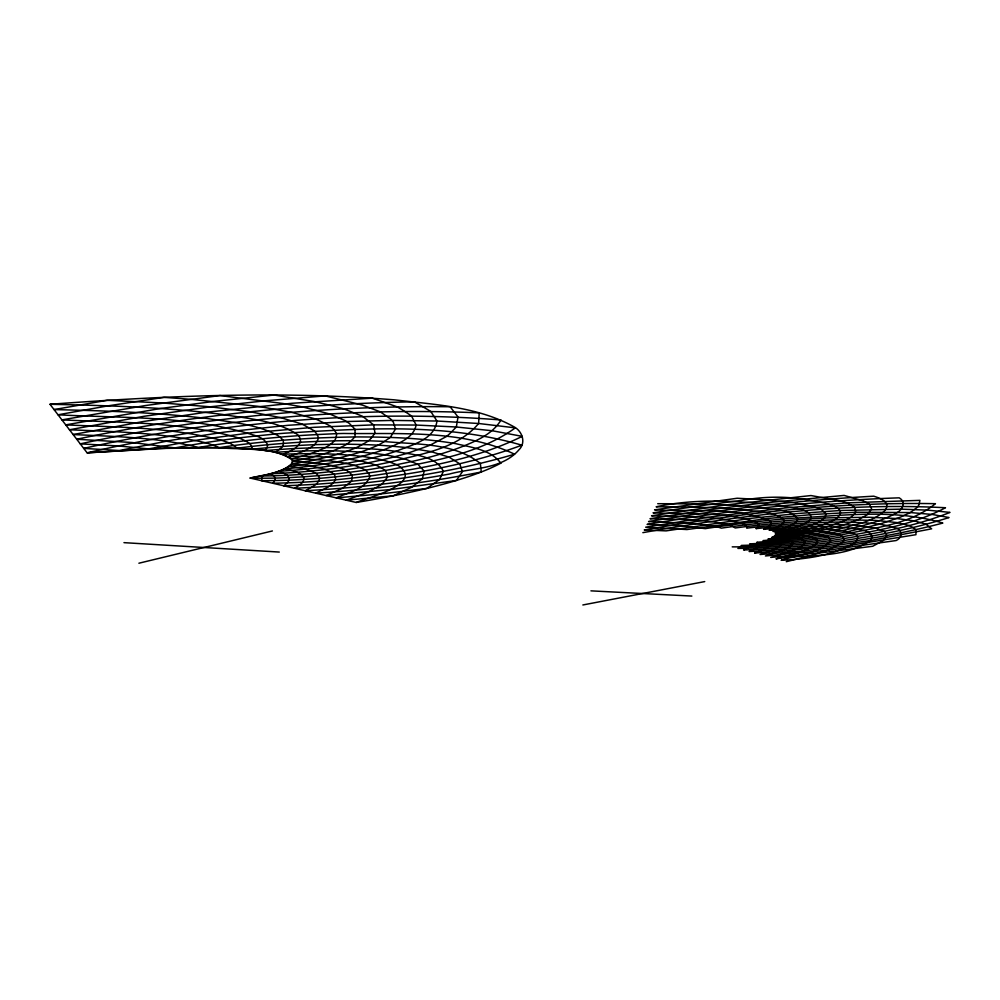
<?xml version="1.0" encoding="UTF-8"?>
<svg xmlns="http://www.w3.org/2000/svg" width="1000" height="1000" viewBox="0 0 1000 1000"><rect width="100%" height="100%" fill="white"/><g stroke="black" fill="none" stroke-linecap="round" stroke-linejoin="round"><path stroke-width="1.5" d="M371.325 438.013L374.988 433.013L373.638 424.875L362.375 416.213L343.638 408.775L325.812 404.263L313.837 401.463L274.113 395.037L215.1 401.238L160.662 408.475L65.738 424.862C118.088 427.362 171.537 427 222.5 440.613A296.6 52.462 -2.8 0 1 228.975 442.812A260.062 46.712 -2.8 0 1 233.713 445.55A214.675 38.85 -3 0 1 237.05 448.212C255.1 449.975 274.875 449.087 291.05 458.3C294.875 461.213 291.075 465.825 287.8 467.212C276.188 473.45 262.938 475.625 250.138 478.062L356.188 502.463A323.55 58.275 -3.7 0 0 500.75 463.188M318.525 481.175A286.3 48.963 -3.1 0 1 316.212 484.25A294.212 50.838 -3.1 0 1 311.35 487.388L305.2 490.737C353.562 488.088 401.812 482.788 449.462 474.038C472.85 467.612 501.688 469.688 518.875 449.9C526.4 442.738 522.238 430.95 513.763 426.688C477.65 406.65 434.938 404.625 394.75 399.875C280 390.625 164.625 395.8 50 404.288L87.112 452.825L169.613 448.062L206.812 447.488L237.062 448.212A173.863 30.412 -4.1 0 1 251.65 446.45A208.438 36 -4.2 0 1 267.562 444.762A189.713 32.975 -4.1 0 1 283.4 443.425A229.35 39.275 -4.1 0 1 300.4 442.225A214.25 36.9 -4.1 0 1 316.975 441.438A260.325 44.05 -4.1 0 1 334.525 440.838A248.575 42.3 -4 0 1 351.188 440.7A291.588 48.837 -4 0 1 361.962 440.737L368.562 440.8A290.55 48.85 -3.9 0 1 382.488 441.325C415.125 444.812 453.363 441.95 480.375 463.5L481.287 472C426.662 482.837 371.287 489.7 315.712 493.15L328.062 487.062L331.887 484.137A335.625 57.475 -3 0 0 333.1 482.925A285.775 48.975 -3.2 0 0 335.513 479.837A280.9 47.688 -3.2 0 0 335.275 476.875A222.875 38.013 -3.5 0 0 333.963 474.175A221.312 37.513 -3.5 0 0 330.188 471.688A176.612 30.15 -3.6 0 0 325.487 469.5A176.65 30.038 -3.7 0 0 318.625 467.587A142.287 24.388 -3.8 0 0 311.05 465.988A143.088 24.475 -3.8 0 0 301.712 464.712A117.013 20.162 -3.8 0 0 291.913 463.762A125.675 23.438 -3.8 0 0 303.788 461.863A156.9 29.55 -3.8 0 0 315.837 459.625A160.837 30.25 -3.7 0 0 326.725 457.125A203.538 38.663 -3.6 0 0 337.562 454.312A186.287 31.75 -3.9 0 0 323.988 453.837A210.062 39.837 -3.4 0 0 333.1 450.812A217.138 40.987 -3.4 0 0 340.275 447.65A274.438 52.088 -3.2 0 0 346.938 444.2A284.55 53.55 -3.1 0 0 351.188 440.7A347.488 65.412 -2.9 0 0 353.875 437.9L354.675 436.938A346.788 64.513 -2.9 0 0 355.05 435.575L355.037 429.275L349.438 423.537L345.1 420.613L329.613 413.963L302.613 406.925L282.838 403.475L220 395.55L145.275 405.562L61.925 419.875C121.3 422.75 182.262 421.55 239.825 438.3A311.413 55.625 -2.7 0 1 245.062 440.775A260.025 46.887 -2.9 0 1 249.7 443.537A231.05 42.15 -3 0 1 251.65 446.45M356.188 502.463C365.688 498.225 424.812 483.9 398.612 465.775A323.113 54.413 -3.4 0 0 396.9 464.725L392.537 463.088A321.887 53.688 -3.4 0 0 389.825 462.163A277.387 46.688 -3.6 0 0 382.212 459.888A278.087 46.463 -3.6 0 0 372.238 457.987A223.938 37.95 -3.8 0 0 361.962 456.388A256.637 49 -3.5 0 0 372.788 453.275A328.288 63.513 -3.2 0 0 383.65 449.825A333.95 63.975 -3.2 0 0 392.375 446.225C401.95 441.85 413.913 436.55 416.15 425.05L411.475 415.913L403.113 410.35L397.113 406.825L372.337 398.15L292.188 403.263L205.575 412.3L143.138 421.538L73.138 434.55C113.2 436.45 153.725 437.212 193 446.125A291.462 50.725 -2.8 0 1 198.425 447.5A231.112 40.138 -4.2 0 1 212.987 445.163A269.125 46.163 -4.3 0 1 226.9 443.113L228.975 442.812A236.75 41.013 -4.2 0 1 245.05 440.775A278.012 47.45 -4.3 0 1 260.275 439.038L262.525 438.787A252.963 43.525 -4.2 0 1 279.975 437.163A288.95 49.05 -4.2 0 1 289.175 436.388L298.7 435.637A280 47.675 -4.1 0 1 317.1 434.575L336.625 433.638A300.325 50.788 -4.1 0 1 343.537 433.462C399.913 434.25 462.4 429.3 514.575 454.2C456.488 471.337 396.35 480.513 336.1 485.675A359.8 69.9 -4.1 0 1 329.5 486.25L311.363 487.388A308.175 58.8 -4.2 0 1 294.525 488.275A295.087 50.925 -3 0 0 299.3 485.138A241.55 45.213 -4.2 0 1 283.688 485.788A233.25 40.175 -3.2 0 0 287.062 482.863A184.475 31.775 -3.4 0 0 289.075 480.175A180.312 30.9 -3.4 0 0 288.725 477.6A144.213 24.787 -3.6 0 0 287.125 475.275A148.438 27.438 -4.1 0 1 273.512 475.775A118.875 21.725 -4.1 0 1 261.1 475.975A119.887 20.725 -3.5 0 1 261.988 478.212A148.038 25.538 -3.4 0 1 261.488 480.675A151.062 27.65 -4.2 0 0 274.625 480.55A191.287 35.55 -4.2 0 0 289.062 480.175A186.425 34.588 -4.2 0 0 303.725 479.4A239.25 45.3 -4.1 0 0 319.587 478.338A236.75 44.737 -4.1 0 0 335.262 476.875A305.988 59.312 -4 0 0 352.038 475.1A305.425 58.963 -3.9 0 0 368.175 472.95A364.438 71.762 -3.8 0 0 374.462 472.05L385.262 470.462A365.15 71.388 -3.6 0 0 391.15 469.425C433.787 460.95 479.263 453.775 515.35 427.863L478.612 423.488L436.987 421.025L392.45 420.412L346.938 421.512L288.25 425.288L224.412 432.113L172.288 440.087L119.275 450.525L83.713 448.387C213.225 419.363 346.613 407.2 479.212 412.863L478.612 423.488C457.137 449.312 420.5 453.938 389.812 462.163A313.663 60.712 -3.6 0 1 375.662 465.037A311.312 60.637 -3.7 0 1 360.262 467.6A241.025 45.9 -3.9 0 1 345.588 469.825A239.713 45.788 -3.9 0 1 330.175 471.7A186.275 34.9 -4 0 1 315.663 473.237A186.513 34.987 -4.1 0 1 300.863 474.412A146.45 27.05 -4.1 0 1 287.113 475.275M138.887 563.225L272.4 530.95M786.275 561.688L809.987 555.837L829.25 549.562L841.237 543.312L844 540.562L843.388 537.438A240.275 31.662 -5.3 0 0 842.975 536.788L841.175 535.8A240.175 31.387 -5.3 0 0 839.987 535.237A207.438 27.188 -5.4 0 0 836.45 533.875A208.55 27.15 -5.4 0 0 831 532.788A168.15 22.025 -5.5 0 0 825.163 531.9A170.275 22.2 -5.5 0 0 817.725 531.275A137.387 18.05 -5.6 0 0 810.075 530.85A152.587 21.713 -5.6 0 0 818.538 528.862A192.325 27.675 -5.6 0 0 827.025 526.688A197.775 28.375 -5.5 0 0 834.112 524.475A244.387 35.412 -5.4 0 0 840.188 522.388L841.05 522.075A248.487 35.763 -5.3 0 0 844.938 520.325L851.012 517.2L855.65 512.562L854.85 507.388L847.212 502.863L839.475 500.637L810.962 495.55L726.525 504.862L651.513 515.788C681.888 517.112 713.388 514.825 742.812 523.612A214.662 29.812 -5.1 0 1 745.438 524.9A188.113 26.35 -5.2 0 1 746.513 526.538A155.863 21.837 -5.3 0 1 746.7 528.15A130.8 17.35 -5.8 0 1 757.875 526.888A157.35 20.663 -5.8 0 1 769.862 525.675A142.912 18.875 -5.8 0 1 781.538 524.663A173.35 22.637 -5.7 0 1 793.9 523.725A161.588 21.212 -5.7 0 1 805.675 523.062A196.95 25.538 -5.7 0 1 817.975 522.487A187.625 24.462 -5.7 0 1 829.338 522.225A220.512 28.462 -5.6 0 1 836.625 522.112L841.05 522.075A219.163 28.425 -5.6 0 1 850.125 522.25C865.013 522.825 880.337 523.013 894.613 527.688C902.55 528.8 903.15 537.438 896.137 540.538L827.638 550.25L765.413 555.962L783.587 549.938A246.238 33.175 -5.1 0 0 785.362 549.138A210.888 28.275 -5.2 0 0 789.388 547.125A207.85 27.662 -5.2 0 0 791.5 545.212A224.262 32.025 -5.9 0 0 804.375 543.9A223.55 31.925 -5.9 0 0 817.113 542.35A264.75 38.413 -5.9 0 0 822.113 541.712L830.738 540.575A264.962 38.375 -5.8 0 0 835.562 539.85C874.312 533.8 913.413 527.013 950 512.4L927.887 510.15L901.35 509.15L840.35 510.5L798.325 513.475L750.588 518.375L666.112 530.875L644.25 529.938C740.312 513.1 837.775 501.8 935.438 503.688C909 525.363 872.225 527.812 839.987 535.237A228.075 32.85 -5.7 0 1 828.15 537.225A226.562 32.688 -5.8 0 1 815.675 539.012A177.013 25.062 -5.8 0 1 803.925 540.588A176.213 24.95 -5.9 0 1 791.938 541.95A137.787 19.225 -5.9 0 1 780.8 543.088A138.062 19.25 -5.9 0 1 769.762 544A106.463 14.125 -5.5 0 0 768.875 542.675A106.25 14.062 -5.5 0 0 766.375 541.538A86.825 11.513 -5.5 0 0 763.012 540.612A88.787 12.312 -5.8 0 0 772.75 539.675A110.738 15.488 -5.8 0 0 783.188 538.513A112.338 15.713 -5.8 0 0 793.438 537.163A142.125 20.113 -5.8 0 0 804.25 535.588A144.537 20.45 -5.8 0 0 814.5 533.85A183.612 26.337 -5.7 0 0 825.15 531.9A186.825 26.75 -5.7 0 0 834.837 529.812A236.625 34.4 -5.6 0 0 844.762 527.537A215.238 27.837 -5.5 0 0 835.925 527.025A174.688 22.825 -5.6 0 0 827.038 526.688A179.35 23.312 -5.6 0 0 816.862 526.663A145.625 19.125 -5.7 0 0 806.85 526.775A151.7 19.85 -5.7 0 0 795.913 527.175A123.713 16.337 -5.7 0 0 785.35 527.7A131.263 17.275 -5.7 0 0 774.212 528.475A108.025 14.338 -5.8 0 0 763.637 529.338A124.3 17.55 -5.5 0 0 767.087 527.55A152.2 21.562 -5.4 0 0 769.862 525.675A167.387 23.613 -5.3 0 0 770.837 523.888A204.2 28.837 -5.2 0 0 771.012 522.038A191.112 25.013 -5.8 0 1 783.938 520.837A218.988 28.363 -5.8 0 1 790.7 520.262L797.663 519.688A211.775 27.538 -5.7 0 1 810.825 518.825L824.65 518.025A227.05 29.438 -5.7 0 1 829.45 517.837L869.312 517.263L897.038 518.55L914.25 520.887L921.05 522.737L926.087 524.325L931.663 528.825L870.25 540.55L831.025 546.075L785.312 550.9A263.8 37.638 -6 0 1 780.325 551.325L766.912 552.25A227.638 31.988 -6 0 1 754.613 553M582.85 604.975L704.725 581.587M642.85 532.65C742.575 515.013 844.075 502.388 945.487 507.738C911.375 525.938 872.262 531.4 834.65 538.075A266.537 38.837 -5.8 0 1 829.8 538.8A225.35 32.337 -5.8 0 1 817.375 540.588A224.788 32.275 -5.9 0 1 804.575 542.15A175.338 24.7 -5.9 0 1 792.638 543.5A175.763 24.75 -5.9 0 1 780.675 544.612A137.425 19.075 -5.9 0 1 769.688 545.513A139.188 19.312 -5.9 0 1 758.975 546.163A109.887 15.088 -5.9 0 1 749.325 546.625A113.15 15.537 -5.9 0 1 740.212 546.838A91.037 12.412 -5.9 0 1 732.225 546.862M238.988 437.938L219.4 440.588A270.763 46.688 -4.2 0 0 205.413 442.65L183.85 446.287A269.488 46.525 -4.3 0 0 174.925 447.912L132.088 442.5L76.737 439.25C187.65 415.6 300.938 403.8 414.275 401.8L430.7 411.35L436.987 421.025C434.263 440.138 410.9 445.163 395.8 451.362A325.975 62.8 -3.3 0 1 384.938 454.787A321.725 62.512 -3.4 0 1 372.225 457.987A250.475 47.862 -3.6 0 1 359.8 460.85A246.95 47.4 -3.7 0 1 346.025 463.438A192.425 36.337 -3.8 0 1 332.738 465.675A176.75 30.15 -3.7 0 1 339.513 467.6A220.863 37.337 -3.6 0 1 345.575 469.825A221.312 37.625 -3.5 0 1 349.263 472.325A277.913 46.9 -3.3 0 1 352.025 475.112A280.7 47.8 -3.3 0 1 352.15 478.088A328.725 55.8 -3.1 0 1 351.925 479.263L351.213 481.312A335.075 57.55 -3.1 0 1 349.95 482.537L342.6 488.212L326.062 495.525L392.262 489.375L456.4 480.462L462.438 471.7L459.725 463.8L448.85 457.025L430.763 451.575L406.712 447.587L392.375 446.225A287.062 48.188 -3.8 0 0 378.225 445.125L376.213 445.05A288.875 48.25 -3.9 0 0 362.35 444.538A238.875 40.6 -4 0 0 346.95 444.2A247.15 41.8 -4 0 0 330.375 444.338A202.1 34.762 -4.1 0 0 314.55 444.688A213.038 36.475 -4.1 0 0 298.062 445.475A175.05 30.412 -4.1 0 0 282.575 446.438A188.663 32.612 -4.1 0 0 266.837 447.775A156.375 27.363 -4.1 0 0 252.288 449.237A189.05 34.638 -3.1 0 0 251.637 446.45M771.012 522.038L769.312 522.212A210.662 27.363 -5.8 0 0 757.775 523.462A178.688 23.5 -5.8 0 0 745.438 524.9L743.825 525.1A203.837 26.55 -5.8 0 0 732.925 526.525A174.363 22.963 -5.8 0 0 721.35 528.138A211.475 29.062 -5 0 0 718.787 527.337L696.413 523.625L648.55 521.562C723.088 509.125 798.275 500.35 873.75 496.188C907.487 506.375 867.15 522.925 853.325 525.188A240.738 34.837 -5.5 0 1 844.775 527.537A212.075 27.613 -5.5 0 1 851.95 528.362A235.6 34.087 -5.6 0 1 842.05 530.625A232.575 33.775 -5.7 0 1 831 532.788A182.862 26.113 -5.7 0 1 820.375 534.738A180.4 25.787 -5.8 0 1 809.038 536.512A141.575 19.95 -5.8 0 1 798.25 538.088A139.85 19.7 -5.8 0 1 787.15 539.45A106.638 14.087 -5.5 0 0 783.2 538.513A107.325 14.15 -5.5 0 0 777.8 537.812A87.775 11.612 -5.6 0 0 771.85 537.312A92.7 12.962 -5.8 0 0 781.388 535.975A115.288 16.25 -5.8 0 0 791.3 534.438A118.1 16.65 -5.7 0 0 800.588 532.737A148.613 21.175 -5.7 0 0 810.075 530.85A140.3 18.375 -5.6 0 0 801.188 530.7A113.725 15 -5.7 0 0 792.288 530.725A117.475 15.462 -5.7 0 0 782.513 531A96.213 12.75 -5.7 0 0 772.938 531.438A107.9 15.237 -5.6 0 0 779.325 529.637A133.075 18.913 -5.5 0 0 785.35 527.7A141.1 20.013 -5.5 0 0 789.887 525.775A174.688 24.9 -5.4 0 0 793.9 523.725A187.125 26.562 -5.3 0 0 796.112 521.75A230.162 32.763 -5.2 0 0 797.65 519.688A236.575 33.4 -5.2 0 0 797.513 518.737C789.812 508.288 772.95 510.312 761.35 507.537C726.95 503.837 692.288 503.812 657.725 503.7M50 404.288C107.562 405.538 165.263 407.15 222.438 414.425C247.463 418.663 274.837 420.012 296.737 434.05A328.3 59.625 -2.8 0 1 298.712 435.637A320.175 58.812 -2.8 0 1 300.163 439.025A258.625 47.775 -3 0 1 300.413 442.225M590.938 590.85L691.85 596.062M123.963 542.65L279.288 552.062M500.875 463.188C490.375 449.412 471.55 447.488 455.85 443.688C426.037 438.587 395.725 437.137 365.525 436.975A293.425 49.475 -4 0 0 354.675 436.938L342.95 437.175A298.325 50.113 -4.1 0 0 336.075 437.35A261.938 44.612 -4.1 0 0 318.412 437.95A278.2 47.062 -4.1 0 0 300.15 439.025A230.738 39.75 -4.1 0 0 283.038 440.225A251.388 43 -4.2 0 0 265.712 441.838A209.662 36.425 -4.2 0 0 249.688 443.537A235.325 40.538 -4.2 0 0 233.7 445.55A197.913 34.55 -4.2 0 0 219.112 447.625L158.212 448.475L87.112 452.825C222.4 421.763 362.512 409.062 501.025 419.975C492.575 434.15 476.562 440.825 461.925 446.725C437.725 456.138 412.238 461.838 386.763 466.562A368.288 72.55 -3.6 0 1 380.825 467.6A308.913 59.763 -3.7 0 1 365.525 470.15A307.787 59.85 -3.8 0 1 349.275 472.325A238.038 45.175 -4 0 1 333.95 474.175A238.375 45.338 -4 0 1 318.175 475.65A185.338 34.562 -4.1 0 1 303.463 476.825A187.575 35.013 -4.1 0 1 288.712 477.6A147.587 27.138 -4.1 0 1 275.188 478.088A151.9 27.963 -4.2 0 1 262 478.212A121.988 22.2 -4.1 0 1 250.138 478.062C264.325 474.513 281.337 473.9 292.288 463.125L292.4 460C271.737 445.525 243.062 450.4 219.112 447.625A250.525 44.55 -2.9 0 0 212.987 445.163A296.488 52.2 -2.7 0 0 206.438 442.975C161.625 432.45 115.25 431.775 69.475 429.75L143.837 416.325L210.3 406.812L265.925 400.712L325.262 395.887L362.525 405.112L380.163 411.788L390.538 418.862L393.338 422.113L395.487 429.05L390.312 437.375L383.75 441.9A338.462 64.325 -3 0 1 378.225 445.138A336.138 64.588 -3.1 0 1 369.538 448.762A264.05 50.275 -3.4 0 1 360.613 452.075A258.2 49.475 -3.4 0 1 349.775 455.2A226.312 38.175 -3.8 0 1 361.95 456.4A252.113 48.4 -3.6 0 1 349.5 459.275A197.013 37.287 -3.7 0 1 337.275 461.812A177.763 30.325 -3.8 0 1 346.012 463.438M318.512 481.175A237.662 44.7 -4.1 0 1 302.738 482.225A232.537 40.075 -3.3 0 1 299.288 485.15A310.225 59.625 -4.2 0 0 316.225 484.25A304.325 58.312 -4.1 0 0 333.1 482.925A362.55 71.013 -4.1 0 0 339.75 482.35L351.213 481.312A359.4 70.05 -3.9 0 0 357.688 480.588C413.325 474.162 469.175 464.825 521.838 445.188C445.188 422.7 363.587 428.413 284.825 433.188A290.875 49.688 -4.2 0 0 275.55 433.963L254.3 436.175A279.775 48.038 -4.2 0 0 238.988 437.938M302.738 482.225A243.05 45.8 -4.2 0 1 287.05 482.863A190.162 35.125 -4.2 0 1 272.675 483.25A185.05 31.875 -3.3 0 0 274.625 480.55A147.55 25.45 -3.5 0 0 275.2 478.088A144.575 24.85 -3.5 0 0 273.525 475.775M302.738 482.225A226.8 38.8 -3.3 0 0 303.725 479.4A179.913 30.863 -3.5 0 0 303.463 476.812A177.75 30.35 -3.5 0 0 300.875 474.412M287.113 475.275A142.787 24.475 -3.6 0 0 283.35 473.162A116.35 20.038 -3.7 0 0 278.45 471.325A118.188 21.8 -4 0 0 291.375 470.412A147.95 27.6 -4 0 0 305.175 469.175A149.125 27.812 -4 0 0 318.612 467.587A189.95 35.925 -3.9 0 0 332.725 465.675A177.5 30.175 -3.7 0 0 323.938 464.075A143.212 24.562 -3.8 0 0 314.65 462.788A144.613 24.762 -3.8 0 0 303.8 461.863A118.325 20.425 -3.9 0 0 292.738 461.238A129.613 24.225 -3.8 0 0 303.675 459.05A120.375 20.825 -3.9 0 0 291.562 458.787A134.362 25.137 -3.7 0 0 301.262 456.362A167.175 31.5 -3.5 0 0 310.663 453.638A173.463 32.6 -3.5 0 0 318.325 450.75A218.025 41.2 -3.3 0 0 325.438 447.575A227.387 42.725 -3.3 0 0 330.363 444.338A285.775 53.788 -3 0 0 334.513 440.825A299.475 55.812 -3 0 0 336.075 437.35A348.3 64.75 -2.8 0 0 336.4 435.988L336.625 433.638L334.613 430.525L330.65 426.287L327.475 424.538L315.8 419.075L291.562 412.312L257.875 406.287L190.425 399.288L164 397.35L108.4 405.788L58.025 414.787C124.475 418.375 193.487 415.325 257.4 436.287A311.2 55.788 -2.8 0 1 262.538 438.787A283.05 51.45 -2.8 0 1 265.725 441.838A230.875 42.25 -3 0 1 267.575 444.762A209.875 38.737 -3.1 0 1 266.85 447.775A170.662 31.538 -3.2 0 1 264.95 450.625A143.675 25.113 -4.1 0 1 279.325 449.487A174.15 30.087 -4.1 0 1 294.738 448.525A164.35 28.5 -4.1 0 1 309.7 447.95A201.05 34.375 -4 0 1 325.45 447.587A193.3 33.188 -4 0 1 340.288 447.65A237.638 40.15 -3.9 0 1 355.625 447.975A231.95 39.375 -3.9 0 1 369.525 448.762A285.587 47.638 -3.8 0 1 383.65 449.825A282.2 47.375 -3.7 0 1 395.788 451.362C411.788 455.1 435.125 454.513 443.4 471.388L439.475 479.588L426.8 488.438L380.8 493.95L336.25 497.875C347.675 492.475 364.137 490.037 369.637 477.212A328.6 55.987 -3.2 0 0 369.913 476.025L368.938 474.062A324.613 54.7 -3.2 0 0 368.175 472.95A278.025 47.1 -3.4 0 0 365.525 470.138A276.613 46.475 -3.4 0 0 360.262 467.6A221.088 37.513 -3.6 0 0 354.275 465.35A221.525 37.388 -3.6 0 0 346.025 463.425M273.5 475.775A117.487 20.263 -3.6 0 0 270.575 473.713A117.75 21.625 -4.1 0 0 283.337 473.162A147.3 27.363 -4.1 0 0 297.15 472.287A147.1 27.3 -4 0 0 310.875 471.062A187.463 35.325 -4 0 0 325.475 469.5A188.762 35.513 -3.9 0 0 339.525 467.6A242.712 46.5 -3.8 0 0 354.263 465.35A245.275 46.825 -3.8 0 0 367.975 462.788A316.075 61.55 -3.5 0 0 382.2 459.888A319.35 61.725 -3.5 0 0 394.875 456.712L407.875 453.175L429.787 445.337L446.45 436.538L449.738 433.713L456.337 427L458.013 416.962L450.138 406.75C326 405.375 201.588 417.337 80.262 443.862L118.162 445.925L148.55 448.9L199.312 439.75L251.475 432.725L314.363 427.287L373.638 424.875L416.15 425.05L456.337 427L492.312 430.763L522.225 436.35C476.7 458.837 425.95 467.638 376.163 475.138A361.388 70.6 -3.8 0 1 369.913 476.025L358.688 477.35A362.312 71.2 -3.9 0 1 352.15 478.075A303.7 58.425 -4 0 1 335.5 479.837A306.512 59.175 -4.1 0 1 318.512 481.175A226.35 38.775 -3.4 0 0 319.587 478.338A223.1 37.975 -3.4 0 0 318.175 475.65A177.512 30.362 -3.6 0 0 315.663 473.237A176.675 30.087 -3.6 0 0 310.887 471.062A142.025 24.35 -3.7 0 0 305.175 469.175A142.275 24.337 -3.7 0 0 297.55 467.587A116.275 20.025 -3.8 0 0 289.2 466.312A122.387 22.763 -3.9 0 0 301.7 464.712A153.025 28.75 -3.8 0 0 314.637 462.788A156.137 29.312 -3.8 0 0 326.675 460.562A198.125 37.638 -3.7 0 0 338.913 458A202.475 38.35 -3.6 0 0 349.762 455.2A182.65 31.225 -3.9 0 0 337.587 454.312A209.075 39.562 -3.5 0 0 346.725 451.3A265.525 50.688 -3.3 0 0 355.625 447.975A273.075 51.75 -3.2 0 0 362.337 444.538A340.475 64.812 -3 0 0 367.812 441.287L368.562 440.8A345.688 65.037 -2.9 0 0 371.325 438.013M300.85 474.412A142.55 24.462 -3.6 0 0 297.162 472.287A142.137 24.325 -3.6 0 0 291.388 470.412A116.037 19.975 -3.7 0 0 284.688 468.85A119.825 22.2 -4 0 0 297.538 467.587A149.963 28.087 -3.9 0 0 311.038 465.988A152.213 28.487 -3.9 0 0 323.925 464.075A193.588 36.725 -3.8 0 0 337.262 461.812A179.25 30.475 -3.8 0 0 326.688 460.562A144.875 24.887 -3.9 0 0 315.85 459.625A147.05 25.213 -3.9 0 0 303.688 459.05A161.562 30.45 -3.7 0 0 314.55 456.55A166.525 31.325 -3.6 0 0 323.975 453.837A151.188 26.088 -4 0 0 310.675 453.638A156.025 26.85 -4 0 0 296.475 453.837A128.012 22.262 -4 0 0 282.838 454.275A147.575 27.538 -3.5 0 0 289.175 451.525A182.8 34.237 -3.3 0 0 294.725 448.525A193.938 36.15 -3.3 0 0 298.062 445.475A241.438 45 -3.1 0 0 300.387 442.225M282.562 446.438A194.325 36.175 -3.2 0 1 279.337 449.487A157.35 29.262 -3.4 0 1 275.1 452.325A134.512 23.462 -4 0 1 289.175 451.525A163.588 28.212 -4 0 1 304.075 450.938A156.65 27.1 -4 0 1 318.325 450.75A192.413 32.85 -4 0 1 333.113 450.812A187.013 32.038 -4 0 1 346.725 451.3A230.9 38.975 -3.9 0 1 360.6 452.075A227.162 38.512 -3.8 0 1 372.788 453.288A280.963 46.887 -3.7 0 1 384.925 454.787A279.062 46.887 -3.6 0 1 394.875 456.712L404.525 458.925A322.887 54.162 -3.5 0 1 407.212 459.862L417.987 464.412L424.2 471.087L422.375 478.713L412.062 487.05L393.175 495.8L346.287 500.188L368.237 492.062L382.025 484.212L387.6 476.925L385.975 471.587A324.888 55 -3.3 0 0 385.262 470.462L382.575 468.638A322.475 54.025 -3.3 0 0 380.825 467.6A277.025 46.75 -3.5 0 0 375.662 465.037A276.688 46.337 -3.5 0 0 367.987 462.788A221.962 37.625 -3.7 0 0 359.8 460.85A223.287 37.663 -3.7 0 0 349.5 459.275A179.675 30.675 -3.8 0 0 338.938 458A182.075 30.987 -3.9 0 0 326.737 457.125A147.425 25.375 -3.9 0 0 314.562 456.55A150.7 25.888 -3.9 0 0 301.275 456.362A123.462 21.425 -4 0 0 288.3 456.45A140.175 26.212 -3.6 0 0 296.462 453.837A174.037 32.725 -3.4 0 0 304.075 450.938A182.312 34.15 -3.4 0 0 309.7 447.938A228.175 42.862 -3.2 0 0 314.538 444.688A240.763 44.913 -3.1 0 0 316.975 441.438A300.55 55.963 -2.9 0 0 318.412 437.95A319.275 58.762 -2.9 0 0 317.1 434.575L314.575 430.988L302.188 424.113L280.7 417.612L249.975 411.763L210.3 406.812L162.312 402.962L107.062 400.3L54.05 409.588C105.363 410.763 156.762 412.438 207.763 418.562C231.4 422.287 256.55 424.038 277.938 435.588A328.95 59.562 -2.7 0 1 279.975 437.163A282.663 51.525 -2.9 0 1 283.038 440.225A259.175 47.787 -2.9 0 1 283.4 443.425A209.575 38.763 -3.1 0 1 282.587 446.438M771.012 522.038A224.688 31.475 -5.1 0 0 769.463 520.562C733.413 506.688 692.55 512.087 654.575 509.825L737.138 498.25L758.587 499.387L792.1 502.413L813.188 506.575L821.25 509.4L825.987 513.6L824.975 517.5L822.788 519.475A249.812 35.825 -5.2 0 1 821.575 520.312A216.025 30.863 -5.3 0 1 817.987 522.487A206.062 29.6 -5.4 0 1 812.588 524.7A152.338 20.013 -5.7 0 0 801.612 525.1A160.875 21.037 -5.7 0 0 789.887 525.775A131.812 17.413 -5.7 0 0 778.713 526.55A142.3 18.725 -5.8 0 0 767.087 527.55A117.587 15.613 -5.8 0 0 756.162 528.612M756.175 528.612A137.463 19.35 -5.4 0 0 757.862 526.888A167.312 23.6 -5.3 0 0 758.787 525.112A158.05 20.85 -5.8 0 1 770.837 523.888A190.225 24.787 -5.8 0 1 783.7 522.7A174.15 22.837 -5.8 0 1 796.112 521.763A210.75 27.275 -5.7 0 1 809.212 520.887A197.9 25.775 -5.7 0 1 821.575 520.325A225.888 29.15 -5.7 0 1 826.338 520.125L834.438 519.85A221.612 28.737 -5.6 0 1 841.75 519.75L875.462 520.388L896.862 522.55L909.338 525.588L913.263 527.788L915.925 529.663L915.95 534.688L843.988 546.3L798.737 551.438L760.05 554.5L766.912 552.25A216.175 29.238 -5.2 0 0 772.712 550.175A210.963 28.3 -5.2 0 0 776.663 548.15A167.862 22.413 -5.3 0 0 779.587 546.312A165.787 22.012 -5.3 0 0 780.688 544.6A132.4 17.562 -5.4 0 0 780.812 543.088A131.962 17.438 -5.4 0 0 779.212 541.737A106.275 14.062 -5.5 0 0 776.75 540.6A106.55 14.075 -5.5 0 0 772.763 539.675A87.125 11.538 -5.6 0 0 768.05 538.95A90.487 12.6 -5.8 0 0 777.788 537.812A112.713 15.838 -5.8 0 0 788.075 536.45A114.938 16.15 -5.8 0 0 797.962 534.913A145.062 20.6 -5.7 0 0 808.238 533.162A148.15 21.025 -5.7 0 0 817.712 531.275A187.512 26.962 -5.6 0 0 827.412 529.2A191.713 27.487 -5.6 0 0 835.913 527.025A241.65 35.112 -5.5 0 0 844.463 524.663A243.612 35.175 -5.4 0 0 850.562 522.587L858.263 519.712L867.688 514.525L871.587 508.688L869.5 504.237L863 500.75L844.1 495.425L760.35 503.3L709.45 509.75L650.013 518.7C676.762 519.65 704.125 518.575 730.25 525.237A214.4 29.725 -5.1 0 1 732.925 526.525A181.725 25.263 -5.2 0 1 735.125 527.975A149.05 19.725 -5.8 0 1 746.513 526.538A177.9 23.287 -5.8 0 1 758.787 525.112A188.275 26.4 -5.2 0 0 757.775 523.462A224.562 31.438 -5.1 0 0 756.162 521.987C723.213 511.05 687.288 514.475 653.037 512.825C682.7 508.2 712.425 503.925 742.25 500.337C764.963 496.238 787.95 496.05 810.65 500.438C817.725 501.8 853.112 506.262 835.675 519A249.338 35.688 -5.3 0 1 834.438 519.85L833.2 520.462A249.137 35.95 -5.3 0 1 829.35 522.212A205.637 29.462 -5.4 0 1 823.913 524.438A198.3 28.537 -5.5 0 1 816.862 526.663A158.075 22.525 -5.6 0 1 809.65 528.713A152.988 21.837 -5.6 0 1 801.188 530.7A121.975 17.25 -5.7 0 1 792.738 532.513A118.413 16.75 -5.7 0 1 783.45 534.212A95.4 13.388 -5.7 0 1 774.338 535.7A88.825 11.75 -5.6 0 1 781.388 535.975A108.612 14.3 -5.6 0 1 788.075 536.45A107.463 14.188 -5.6 0 1 793.438 537.163A133.125 17.5 -5.5 0 1 798.25 538.088A132.387 17.45 -5.5 0 1 801.438 539.237A165.087 21.713 -5.4 0 1 803.925 540.588A165.1 21.825 -5.4 0 1 804.562 542.15A206.425 27.287 -5.3 0 1 804.362 543.9A207.938 27.688 -5.3 0 1 802.2 545.812A242.312 32.35 -5.2 0 1 801.15 546.575L799.087 547.913A246.213 33.175 -5.2 0 1 797.288 548.713L787.862 552.475L770.725 557.425L823.612 552.5L872.712 546.263L883.238 540.55L886.988 535.525L884.3 531.337L875.738 528.1L853.325 525.188A216.163 28.075 -5.5 0 0 844.475 524.663L843.175 524.637A218.137 28.163 -5.6 0 0 834.112 524.475A180.113 23.512 -5.6 0 0 823.913 524.438A186.762 24.25 -5.7 0 0 812.588 524.7M812.575 524.7A165.162 23.537 -5.5 0 1 806.85 526.775A158.4 22.637 -5.5 0 1 799.663 528.837A126.762 17.962 -5.6 0 1 792.3 530.725A122.225 17.337 -5.7 0 1 783.863 532.537A98.663 13.887 -5.7 0 1 775.413 534.175A90.425 11.963 -5.7 0 1 783.438 534.212A110.562 14.55 -5.6 0 1 791.3 534.438A108.825 14.35 -5.6 0 1 797.962 534.913A134.662 17.663 -5.5 0 1 804.25 535.588A133.363 17.55 -5.5 0 1 809.025 536.512A165.987 21.75 -5.4 0 1 813.238 537.65A165.35 21.775 -5.4 0 1 815.662 539.012A206.188 27.1 -5.3 0 1 817.375 540.588A206.675 27.35 -5.3 0 1 817.1 542.35M792.738 532.513A113.387 14.925 -5.6 0 0 783.863 532.537A92.775 12.287 -5.7 0 0 774.987 532.737A102.7 14.488 -5.6 0 0 782.5 531A126.962 18.025 -5.6 0 0 789.85 529.113A132.925 18.863 -5.6 0 0 795.9 527.175A165.413 23.625 -5.5 0 0 801.612 525.1A174.513 24.85 -5.4 0 0 805.675 523.062A216.337 30.962 -5.3 0 0 809.212 520.887A229.95 32.7 -5.2 0 0 810.825 518.825C813 507.5 787.113 507.912 780.275 505.462C739 500.875 697.038 498.013 656.137 506.788C686.975 506.9 717.875 507.15 748.587 510.2C760.113 512.562 774.825 511.4 783.75 519.888A236.65 33.425 -5.1 0 1 783.938 520.837A204.213 28.837 -5.2 0 1 783.7 522.7A187.213 26.587 -5.3 0 1 781.55 524.663A152.2 21.55 -5.4 0 1 778.713 526.55A141.188 20.038 -5.4 0 1 774.225 528.475A114.825 16.225 -5.5 0 1 769.2 530.288A101.112 13.413 -5.7 0 1 779.325 529.637A123.238 16.225 -5.7 0 1 789.85 529.113A117.888 15.562 -5.7 0 1 799.65 528.837A145.062 18.988 -5.7 0 1 809.638 528.713A140.787 18.487 -5.6 0 1 818.538 528.862A174.013 22.65 -5.6 0 1 827.412 529.2M792.75 532.513A110.838 14.612 -5.6 0 1 800.588 532.75A136.975 17.95 -5.6 0 1 808.238 533.162A134.987 17.738 -5.6 0 1 814.5 533.85A167.675 21.913 -5.5 0 1 820.375 534.738A166.363 21.837 -5.5 0 1 824.538 535.875A206.887 27.05 -5.4 0 1 828.138 537.225A206.588 27.2 -5.4 0 1 829.788 538.8A239.713 31.525 -5.3 0 1 830.238 539.438L830.738 540.575A240.712 31.925 -5.3 0 1 830.387 541.287C817.837 554.025 797.438 554.837 781.15 560.288C805.062 559.163 829.25 556.112 850.837 545.163C856.188 543.525 861.6 535.837 853.612 533.6A240.912 31.575 -5.3 0 0 852.45 533.025L847.45 531.737A209.237 27.325 -5.4 0 0 842.05 530.625A211.262 27.413 -5.5 0 0 834.85 529.812A170.85 22.35 -5.6 0 0 827.425 529.2M790.387 540.6A138.4 19.4 -5.9 0 1 779.2 541.75A109.075 15.125 -5.9 0 1 768.863 542.675A109.288 15.137 -5.9 0 1 758.75 543.375A87.6 12.038 -5.9 0 1 749.587 543.862A87.625 11.675 -5.5 0 1 749.987 545.15A107.6 14.35 -5.4 0 1 749.325 546.625A109.688 14.663 -5.4 0 1 747 548.212A137.037 18.375 -5.3 0 1 743.55 549.963A141.6 19.475 -5.9 0 0 753.725 549.575A180.188 25.1 -6 0 0 765 549A176.012 24.537 -5.9 0 0 776.663 548.15A225.4 32 -6 0 0 789.388 547.112A223.012 31.675 -5.9 0 0 802.2 545.812A264.212 38.125 -5.9 0 0 807.262 545.275L816 544.3A263.163 37.95 -5.9 0 0 820.987 543.675C864.2 538.075 907.412 530.725 949.038 517.55L932.3 514.462L910.362 512.562L855.9 512.238L814.325 514.4L768.188 518.438L686.912 529.55L645.662 527.188L712.038 516.737L784.663 508L847.212 502.863L919.925 500.363L918.925 504.963L917.4 507.238L910.362 512.562L900.413 517.125L879.488 524.212L847.45 531.737A231.475 33.438 -5.7 0 1 836.438 533.875A229.237 33.2 -5.7 0 1 824.55 535.875A179.587 25.55 -5.8 0 1 813.238 537.65A177.862 25.312 -5.8 0 1 801.45 539.237A139.25 19.525 -5.8 0 1 790.387 540.6A132.238 17.425 -5.5 0 0 787.15 539.45A110.325 15.362 -5.8 0 1 776.737 540.6A109.513 15.25 -5.9 0 1 766.363 541.538A87.75 12.112 -5.8 0 1 756.825 542.263A86.925 11.55 -5.5 0 1 758.737 543.375A106.525 14.15 -5.4 0 1 759.675 544.688A108.837 15.012 -5.9 0 0 769.762 543.987A132.425 17.575 -5.4 0 1 769.675 545.513A133.85 17.825 -5.4 0 1 767.862 547.163A167.963 22.438 -5.3 0 1 764.987 549A171.85 23.087 -5.3 0 1 760.35 550.925A216.425 29.3 -5.2 0 1 754.613 553M790.387 540.6A132.025 17.45 -5.5 0 1 791.925 541.95A164.963 21.788 -5.4 0 1 792.638 543.5A165.812 22.012 -5.4 0 1 791.488 545.212M817.113 542.35A240.338 31.825 -5.2 0 1 816.8 543.062L816 544.3A242.5 32.4 -5.2 0 1 814.925 545.075C803.213 552.6 789.163 555.1 775.962 558.862C807.237 553.65 842.887 559.388 870.25 540.55C877.038 530.712 858.012 529.375 851.95 528.362C866.7 524.712 881.775 520.988 895.138 513.575C901.812 511.075 907.087 502.388 899.212 497.837C814.675 500.675 730.45 510.225 647.087 524.4L681.087 525.775L705.312 528.638A203.75 26.675 -5.8 0 1 712.55 527.537L729.8 525.062A204.725 26.788 -5.8 0 1 740.75 523.625L755.888 521.775A211.637 27.613 -5.8 0 1 767.475 520.525L783.375 518.925A220.062 28.637 -5.8 0 1 790.175 518.337C840.688 516.013 893.625 508.137 942.825 523.075C897.35 534.963 850.825 542.375 804.125 547.375A262.625 37.675 -5.9 0 1 799.087 547.913L790.387 548.7A265.363 38.062 -6 0 1 785.362 549.138A224.163 31.662 -6 0 1 772.7 550.175A228.837 32.3 -6 0 1 760.35 550.925A179.3 24.875 -6 0 1 749.112 551.5A172.075 23.15 -5.3 0 0 753.725 549.575A136.838 18.325 -5.4 0 0 757.212 547.812A133.963 17.862 -5.4 0 0 758.988 546.163M758.975 546.163A107.475 14.312 -5.4 0 0 759.7 544.688A110.363 15.225 -5.9 0 1 750 545.15A88.575 12.125 -5.9 0 1 741.363 545.413A89.213 11.925 -5.4 0 1 740.212 546.825A109.875 14.712 -5.4 0 1 737.913 548.425A112.662 15.412 -5.9 0 0 747.013 548.212A142.25 19.65 -6 0 0 757.212 547.812A138.537 19.137 -5.9 0 0 767.875 547.163A176.9 24.775 -6 0 0 779.587 546.312A174.875 24.512 -5.9 0 0 791.488 545.212"/></g></svg>
